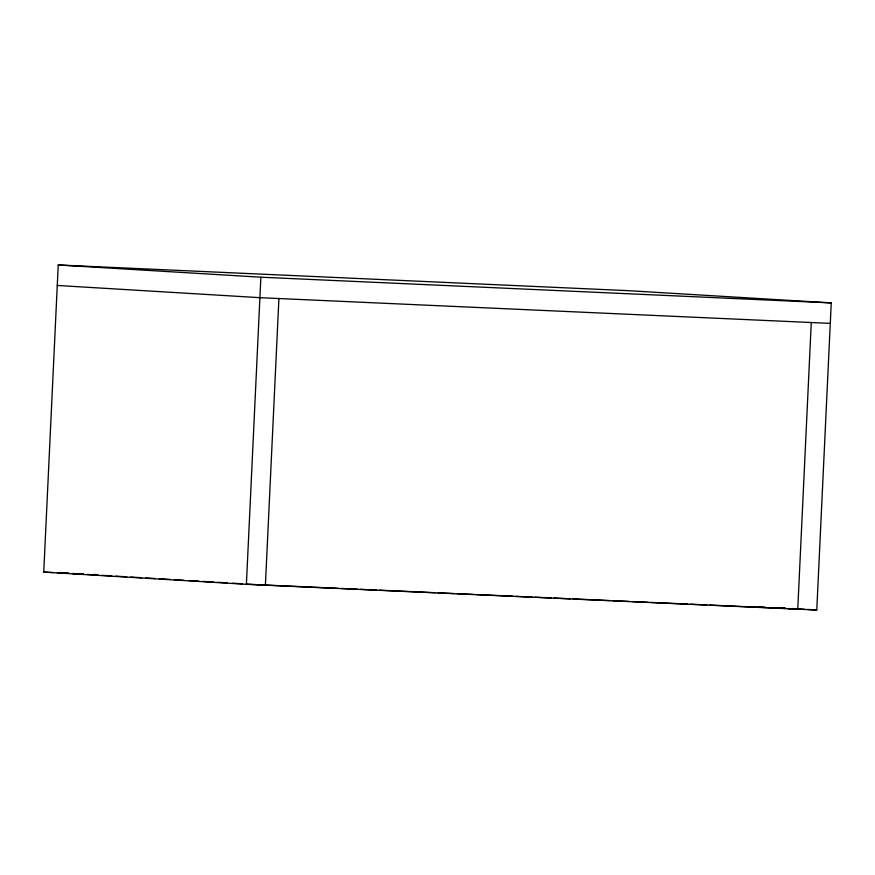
<?xml version="1.0" encoding="UTF-8"?>
<svg xmlns="http://www.w3.org/2000/svg" width="875" height="875" viewBox="0 0 875 875"><rect width="100%" height="100%" fill="white"/><g stroke="black" fill="none" stroke-linecap="round" stroke-linejoin="round"><path stroke-width="1.31" d="M43.75 572.097L58.231 264.983L628.611 290.686L831.25 302.903L816.769 610.017L246.389 584.314L43.75 572.097L53.255 572.534M246.389 584.314L260.87 277.2L58.231 264.983M278.917 298.528L265.398 585.178L246.367 584.03M811.267 322.514L797.759 609.164L788.233 608.584M260.87 277.2L831.25 302.903M830.288 323.378L259.908 297.675L57.269 285.458M57.334 572.709L68.217 573.202M76.409 573.573L83.234 573.88M73.095 573.541L82.644 573.967M93.57 574.459L97.661 574.645M257.808 584.719L260.531 584.839M263.266 584.959L338.341 588.35M341.064 588.47L357.448 589.203M360.183 589.334L376.556 590.067M379.291 590.188L435.258 592.714M437.981 592.834L454.366 593.578M457.089 593.698L473.473 594.431M476.208 594.562L513.056 596.214M515.791 596.345L532.175 597.078M534.898 597.198L551.283 597.942M554.006 598.062L570.391 598.806M573.125 598.927L609.973 600.589M612.708 600.709L629.081 601.442M631.816 601.573L648.2 602.306M650.923 602.427L687.783 604.089M690.506 604.209L706.891 604.953M709.625 605.073L784.7 608.453M787.423 608.584L790.158 608.705M778.684 607.72L785.487 608.136M792.291 608.541L804.53 609.284M807.242 609.448L816.769 610.017M758.319 606.78L765.111 607.195M773.27 607.688L785.509 608.42M62.759 572.961L69.092 573.344M72.286 573.53L83.158 574.186M87.238 574.438L98.12 575.094M102.2 575.334L111.727 575.914M115.806 576.155L126.678 576.811M130.758 577.052L141.641 577.708M145.72 577.959L155.247 578.528M159.327 578.78L170.198 579.436M174.278 579.677L183.805 580.256M189.241 580.584L198.767 581.153M202.847 581.405L213.719 582.061M217.798 582.302L227.325 582.881M232.761 583.209L242.288 583.778"/></g></svg>
